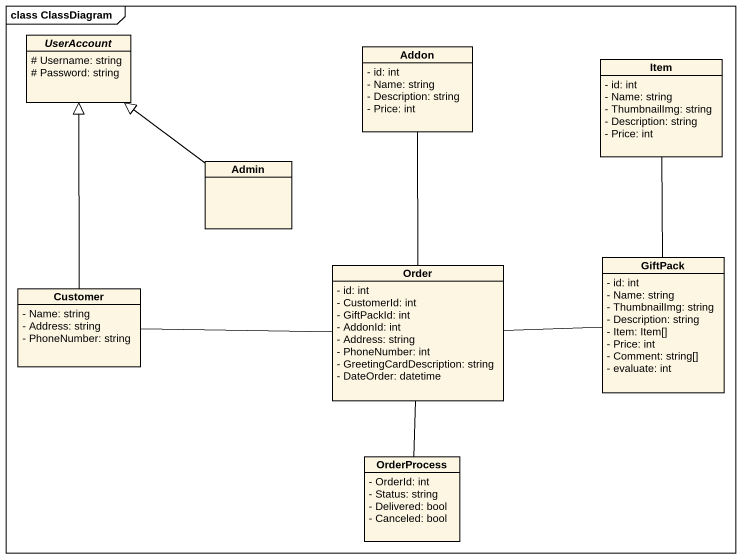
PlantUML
@startuml
mainframe class ClassDiagram
hide circle
hide empty members
skinparam classAttributeIconSize 0
abstract class UserAccount {
  # Username: string
  # Password: string
}
class Addon {
  - id: int
  - Name: string
  - Description: string
  - Price: int
}
class Item {
  - id: int
  - Name: string
  - ThumbnailImg: string
  - Description: string
  - Price: int
}
class Admin
class Customer {
  - Name: string
  - Address: string
  - PhoneNumber: string
}
class Order {
  - id: int
  - CustomerId: int
  - GiftPackId: int
  - AddonId: int
  - Address: string
  - PhoneNumber: int
  - GreetingCardDescription: string
  - DateOrder: datetime
}
class GiftPack {
  - id: int
  - Name: string
  - ThumbnailImg: string
  - Description: string
  - Item: Item[]
  - Price: int
  - Comment: string[]
  - evaluate: int
}
class OrderProcess {
  - OrderId: int
  - Status: string
  - Delivered: bool
  - Canceled: bool
}
Addon -- Order
Admin -up-|> UserAccount
Customer -up-|> UserAccount
Customer -right- Order
GiftPack -up- Item
GiftPack -left- Order
OrderProcess -up- Order
@enduml
